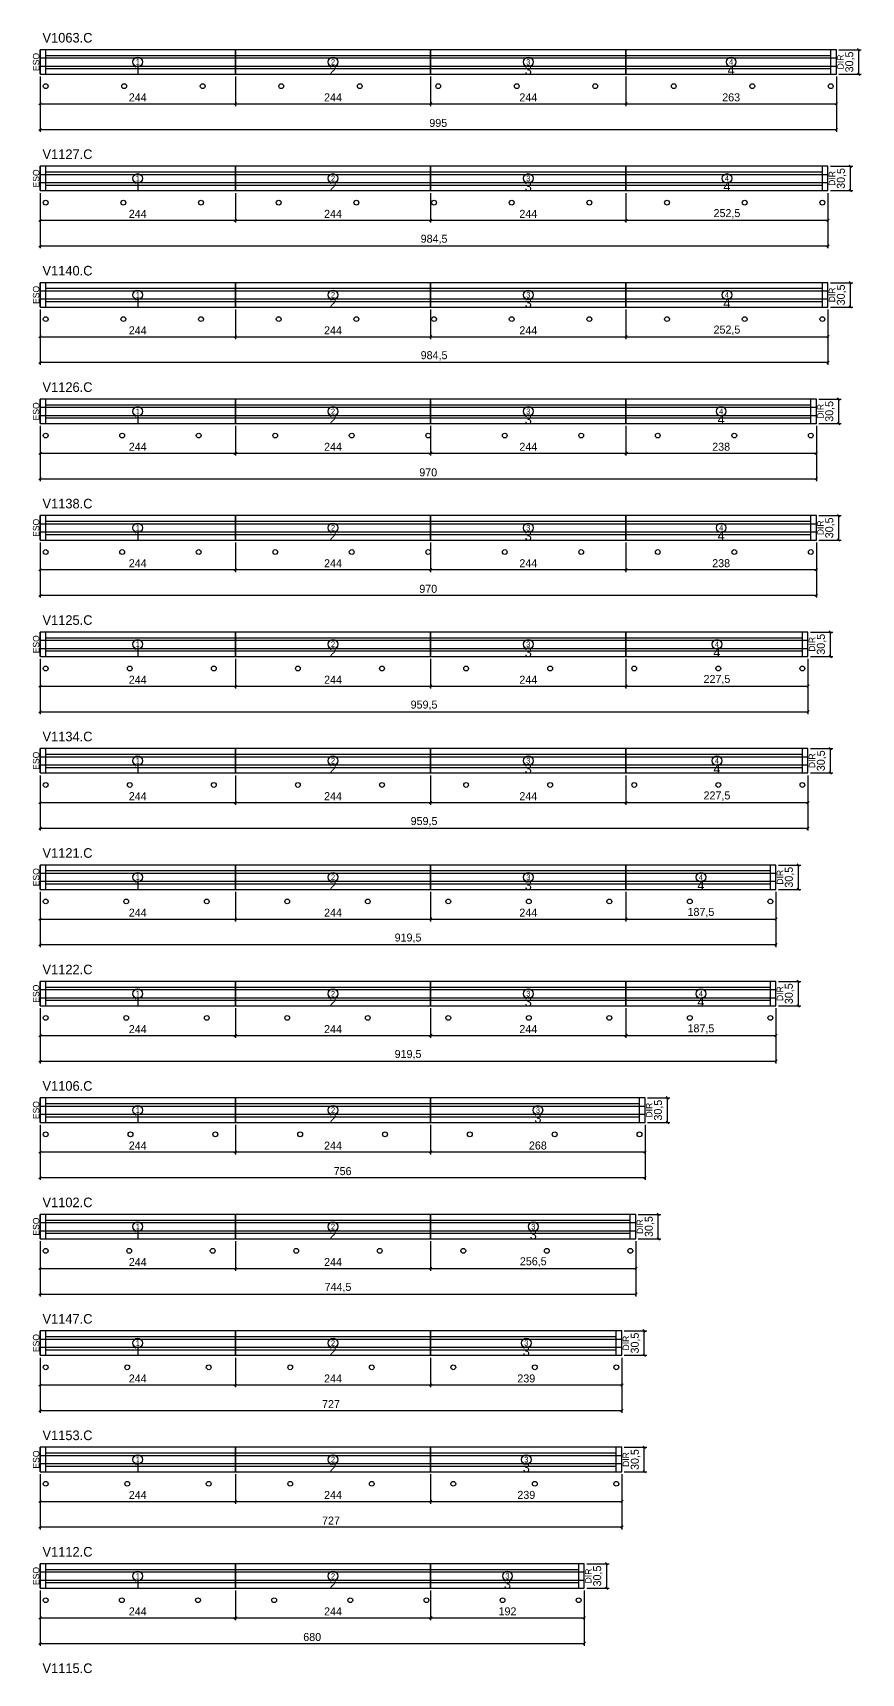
# Model space of a CAD drawing. Extents: x -10500 to 3070, y -7140 to 1250.
# Drawn here: x -9 to 1026, y -2955 to -905 of the extents above; entities that cross this region are included whole.
import ezdxf
from ezdxf.enums import TextEntityAlignment as Align

# ---------------------------------------------------------------- set-up
doc = ezdxf.new("R2010")
doc.units = 0
for name, color, linetype in [('5', 5, 'Continuous'), ('COTA', 241, 'Continuous'), ('Escoras', 224, 'Continuous'), ('NOMENCLATURA', 7, 'Continuous'), ('Painéis', 200, 'Continuous'), ('SARR_2.2x7', 40, 'Continuous'), ('SARR_EDITAR', 141, 'Continuous')]:
    doc.layers.add(name, color=color, linetype=linetype)
doc.dimstyles.new('PAINEL', dxfattribs={"dimtxt": 10, "dimasz": 3, "dimexe": 3, "dimexo": 3, "dimgap": 3, "dimtad": 1, "dimblk": 'OBLIQUE', "dimblk1": 'OBLIQUE', "dimcen": 2.5, "dimclrd": 4, "dimclre": 4, "dimclrt": 240, "dimazin": 3, "dimtfac": 1, "dimtmove": 0, "dimatfit": 3})

# ---------------------------------------------------------------- blocks, each defined once
blk = doc.blocks.new('nf1')
blk.add_circle((0, 0), 6)
blk.add_text('1', height=7).set_placement((0, 0), align=Align.MIDDLE_CENTER)
blk = doc.blocks.new('nf2')
blk.add_circle((0, 0), 6)
blk.add_text('2', height=7).set_placement((0, 0), align=Align.MIDDLE_CENTER)
blk = doc.blocks.new('nf3')
blk.add_circle((0, 0), 6)
blk.add_text('3', height=7).set_placement((0, 0), align=Align.MIDDLE_CENTER)
blk = doc.blocks.new('nf4')
blk.add_circle((0, 0), 6)
blk.add_text('4', height=7).set_placement((0, 0), align=Align.MIDDLE_CENTER)
blk = doc.blocks.new('_OBLIQUE')
at = {"color": 0, "linetype": 'BYBLOCK'}
blk.add_line((-0.5, -0.5), (0.5, 0.5), dxfattribs=at)

msp = doc.modelspace()

# ---------------------------------------------------------------- linework, layer by layer
at = {"layer": 'Escoras'}
for centre in [(7, -972), (105.1, -972), (203.2, -972), (301.3, -972), (399.4, -972), (497.5, -972), (595.6, -972), (693.7, -972), (791.8, -972), (889.9, -972), (988, -972), (7, -1117.5), (104.05, -1117.5), (201.1, -1117.5), (298.15, -1117.5), (395.2, -1117.5), (492.25, -1117.5), (589.3, -1117.5), (686.35, -1117.5), (783.4, -1117.5), (880.45, -1117.5), (977.5, -1117.5), (7, -1263), (104.05, -1263), (201.1, -1263), (298.15, -1263), (395.2, -1263), (492.25, -1263), (589.3, -1263), (686.35, -1263), (783.4, -1263), (880.45, -1263), (977.5, -1263), (7, -1408.5), (102.6, -1408.5), (198.2, -1408.5), (293.8, -1408.5), (389.4, -1408.5), (485, -1408.5), (580.6, -1408.5), (676.2, -1408.5), (771.8, -1408.5), (867.4, -1408.5), (963, -1408.5), (7, -1554), (102.6, -1554), (198.2, -1554), (293.8, -1554), (389.4, -1554), (485, -1554), (580.6, -1554), (676.2, -1554), (771.8, -1554), (867.4, -1554), (963, -1554), (7, -1699.5), (112.056, -1699.5), (217.111, -1699.5), (322.167, -1699.5), (427.222, -1699.5), (532.278, -1699.5), (637.333, -1699.5), (742.389, -1699.5), (847.444, -1699.5), (952.5, -1699.5), (7, -1845), (112.056, -1845), (217.111, -1845), (322.167, -1845), (427.222, -1845), (532.278, -1845), (637.333, -1845), (742.389, -1845), (847.444, -1845), (952.5, -1845), (7, -1990.5), (107.611, -1990.5), (208.222, -1990.5), (308.833, -1990.5), (409.444, -1990.5), (510.056, -1990.5), (610.667, -1990.5), (711.278, -1990.5), (811.889, -1990.5), (912.5, -1990.5), (7, -2136), (107.611, -2136), (208.222, -2136), (308.833, -2136), (409.444, -2136), (510.056, -2136), (610.667, -2136), (711.278, -2136), (811.889, -2136), (912.5, -2136), (7, -2281.5), (113, -2281.5), (219, -2281.5), (325, -2281.5), (431, -2281.5), (537, -2281.5), (643, -2281.5), (749, -2281.5), (7, -2427), (111.357, -2427), (215.714, -2427), (320.071, -2427), (424.429, -2427), (528.786, -2427), (633.143, -2427), (737.5, -2427), (7, -2572.5), (108.857, -2572.5), (210.714, -2572.5), (312.571, -2572.5), (414.429, -2572.5), (516.286, -2572.5), (618.143, -2572.5), (720, -2572.5), (7, -2718), (108.857, -2718), (210.714, -2718), (312.571, -2718), (414.429, -2718), (516.286, -2718), (618.143, -2718), (720, -2718), (7, -2863.5), (102.143, -2863.5), (197.286, -2863.5), (292.429, -2863.5), (387.571, -2863.5), (482.714, -2863.5), (577.857, -2863.5), (673, -2863.5)]:
    msp.add_circle(centre, 3, dxfattribs=at)
at = {"layer": 'Painéis'}
for p, q in [((0, -936.667), (244, -936.667)), ((244, -957), (244, -926.5)), ((244, -936.667), (488, -936.667)), ((488, -957), (488, -926.5)), ((488, -936.667), (732, -936.667)), ((732, -957), (732, -926.5)), ((732, -936.667), (995, -936.667)), ((0, -946.833), (244, -946.833)), ((244, -946.833), (488, -946.833)), ((488, -946.833), (732, -946.833)), ((732, -946.833), (995, -946.833)), ((0, -1082.167), (244, -1082.167)), ((244, -1102.5), (244, -1072)), ((244, -1082.167), (488, -1082.167)), ((488, -1102.5), (488, -1072)), ((488, -1082.167), (732, -1082.167)), ((732, -1102.5), (732, -1072)), ((732, -1082.167), (984.5, -1082.167)), ((0, -1092.333), (244, -1092.333)), ((244, -1092.333), (488, -1092.333)), ((488, -1092.333), (732, -1092.333)), ((732, -1092.333), (984.5, -1092.333)), ((0, -1227.667), (244, -1227.667)), ((244, -1248), (244, -1217.5)), ((244, -1227.667), (488, -1227.667)), ((488, -1248), (488, -1217.5)), ((488, -1227.667), (732, -1227.667)), ((732, -1248), (732, -1217.5)), ((732, -1227.667), (984.5, -1227.667)), ((0, -1237.833), (244, -1237.833)), ((244, -1237.833), (488, -1237.833)), ((488, -1237.833), (732, -1237.833)), ((732, -1237.833), (984.5, -1237.833)), ((244, -1393.5), (244, -1363)), ((488, -1393.5), (488, -1363)), ((732, -1393.5), (732, -1363)), ((0, -1373.167), (244, -1373.167)), ((0, -1383.333), (244, -1383.333)), ((244, -1373.167), (488, -1373.167)), ((244, -1383.333), (488, -1383.333)), ((488, -1373.167), (732, -1373.167)), ((488, -1383.333), (732, -1383.333)), ((732, -1373.167), (970, -1373.167)), ((732, -1383.333), (970, -1383.333)), ((244, -1539), (244, -1508.5)), ((488, -1539), (488, -1508.5)), ((732, -1539), (732, -1508.5)), ((0, -1518.667), (244, -1518.667)), ((0, -1528.833), (244, -1528.833)), ((244, -1518.667), (488, -1518.667)), ((244, -1528.833), (488, -1528.833)), ((488, -1518.667), (732, -1518.667)), ((488, -1528.833), (732, -1528.833)), ((732, -1518.667), (970, -1518.667)), ((732, -1528.833), (970, -1528.833)), ((244, -1684.5), (244, -1654)), ((488, -1684.5), (488, -1654)), ((732, -1684.5), (732, -1654)), ((0, -1664.167), (244, -1664.167)), ((0, -1674.333), (244, -1674.333)), ((244, -1664.167), (488, -1664.167)), ((244, -1674.333), (488, -1674.333)), ((488, -1664.167), (732, -1664.167)), ((488, -1674.333), (732, -1674.333)), ((732, -1664.167), (959.5, -1664.167)), ((732, -1674.333), (959.5, -1674.333)), ((244, -1830), (244, -1799.5)), ((488, -1830), (488, -1799.5)), ((732, -1830), (732, -1799.5)), ((0, -1809.667), (244, -1809.667)), ((0, -1819.833), (244, -1819.833)), ((244, -1809.667), (488, -1809.667)), ((244, -1819.833), (488, -1819.833)), ((488, -1809.667), (732, -1809.667)), ((488, -1819.833), (732, -1819.833)), ((732, -1809.667), (959.5, -1809.667)), ((732, -1819.833), (959.5, -1819.833)), ((244, -1975.5), (244, -1945)), ((488, -1975.5), (488, -1945)), ((732, -1975.5), (732, -1945)), ((0, -1955.167), (244, -1955.167)), ((0, -1965.333), (244, -1965.333)), ((244, -1955.167), (488, -1955.167)), ((244, -1965.333), (488, -1965.333)), ((488, -1955.167), (732, -1955.167)), ((488, -1965.333), (732, -1965.333)), ((732, -1955.167), (919.5, -1955.167)), ((732, -1965.333), (919.5, -1965.333)), ((0, -2100.667), (244, -2100.667)), ((244, -2121), (244, -2090.5)), ((244, -2100.667), (488, -2100.667)), ((488, -2121), (488, -2090.5)), ((488, -2100.667), (732, -2100.667)), ((732, -2121), (732, -2090.5)), ((732, -2100.667), (919.5, -2100.667)), ((0, -2110.833), (244, -2110.833)), ((244, -2110.833), (488, -2110.833)), ((488, -2110.833), (732, -2110.833)), ((732, -2110.833), (919.5, -2110.833)), ((0, -2246.167), (244, -2246.167)), ((244, -2266.5), (244, -2236)), ((244, -2246.167), (488, -2246.167)), ((488, -2266.5), (488, -2236)), ((488, -2246.167), (756, -2246.167)), ((0, -2256.333), (244, -2256.333)), ((244, -2256.333), (488, -2256.333)), ((488, -2256.333), (756, -2256.333)), ((0, -2391.667), (244, -2391.667)), ((244, -2412), (244, -2381.5)), ((244, -2391.667), (488, -2391.667)), ((488, -2412), (488, -2381.5)), ((488, -2391.667), (744.5, -2391.667)), ((0, -2401.833), (244, -2401.833)), ((244, -2401.833), (488, -2401.833)), ((488, -2401.833), (744.5, -2401.833)), ((0, -2537.167), (244, -2537.167)), ((244, -2557.5), (244, -2527)), ((244, -2537.167), (488, -2537.167)), ((488, -2557.5), (488, -2527)), ((488, -2537.167), (727, -2537.167)), ((0, -2547.333), (244, -2547.333)), ((244, -2547.333), (488, -2547.333)), ((488, -2547.333), (727, -2547.333)), ((0, -2682.667), (244, -2682.667)), ((244, -2703), (244, -2672.5)), ((244, -2682.667), (488, -2682.667)), ((488, -2703), (488, -2672.5)), ((488, -2682.667), (727, -2682.667)), ((0, -2692.833), (244, -2692.833)), ((244, -2692.833), (488, -2692.833)), ((488, -2692.833), (727, -2692.833)), ((244, -2848.5), (244, -2818)), ((488, -2848.5), (488, -2818)), ((0, -2828.167), (244, -2828.167)), ((0, -2838.333), (244, -2838.333)), ((244, -2828.167), (488, -2828.167)), ((244, -2838.333), (488, -2838.333)), ((488, -2828.167), (680, -2828.167)), ((488, -2838.333), (680, -2838.333))]:
    msp.add_line(p, q, dxfattribs=at)
for points in [[(0, -957), (244, -957), (244, -926.5), (0, -926.5)], [(244, -957), (488, -957), (488, -926.5), (244, -926.5)], [(488, -957), (732, -957), (732, -926.5), (488, -926.5)], [(732, -957), (995, -957), (995, -926.5), (732, -926.5)], [(0, -1102.5), (244, -1102.5), (244, -1072), (0, -1072)], [(244, -1102.5), (488, -1102.5), (488, -1072), (244, -1072)], [(488, -1102.5), (732, -1102.5), (732, -1072), (488, -1072)], [(732, -1102.5), (984.5, -1102.5), (984.5, -1072), (732, -1072)], [(0, -1248), (244, -1248), (244, -1217.5), (0, -1217.5)], [(244, -1248), (488, -1248), (488, -1217.5), (244, -1217.5)], [(488, -1248), (732, -1248), (732, -1217.5), (488, -1217.5)], [(732, -1248), (984.5, -1248), (984.5, -1217.5), (732, -1217.5)], [(0, -1393.5), (244, -1393.5), (244, -1363), (0, -1363)], [(244, -1393.5), (488, -1393.5), (488, -1363), (244, -1363)], [(488, -1393.5), (732, -1393.5), (732, -1363), (488, -1363)], [(732, -1393.5), (970, -1393.5), (970, -1363), (732, -1363)], [(0, -1539), (244, -1539), (244, -1508.5), (0, -1508.5)], [(244, -1539), (488, -1539), (488, -1508.5), (244, -1508.5)], [(488, -1539), (732, -1539), (732, -1508.5), (488, -1508.5)], [(732, -1539), (970, -1539), (970, -1508.5), (732, -1508.5)], [(0, -1684.5), (244, -1684.5), (244, -1654), (0, -1654)], [(244, -1684.5), (488, -1684.5), (488, -1654), (244, -1654)], [(488, -1684.5), (732, -1684.5), (732, -1654), (488, -1654)], [(732, -1684.5), (959.5, -1684.5), (959.5, -1654), (732, -1654)], [(0, -1830), (244, -1830), (244, -1799.5), (0, -1799.5)], [(244, -1830), (488, -1830), (488, -1799.5), (244, -1799.5)], [(488, -1830), (732, -1830), (732, -1799.5), (488, -1799.5)], [(732, -1830), (959.5, -1830), (959.5, -1799.5), (732, -1799.5)], [(0, -1975.5), (244, -1975.5), (244, -1945), (0, -1945)], [(244, -1975.5), (488, -1975.5), (488, -1945), (244, -1945)], [(488, -1975.5), (732, -1975.5), (732, -1945), (488, -1945)], [(732, -1975.5), (919.5, -1975.5), (919.5, -1945), (732, -1945)], [(0, -2121), (244, -2121), (244, -2090.5), (0, -2090.5)], [(244, -2121), (488, -2121), (488, -2090.5), (244, -2090.5)], [(488, -2121), (732, -2121), (732, -2090.5), (488, -2090.5)], [(732, -2121), (919.5, -2121), (919.5, -2090.5), (732, -2090.5)], [(0, -2266.5), (244, -2266.5), (244, -2236), (0, -2236)], [(244, -2266.5), (488, -2266.5), (488, -2236), (244, -2236)], [(488, -2266.5), (756, -2266.5), (756, -2236), (488, -2236)], [(0, -2412), (244, -2412), (244, -2381.5), (0, -2381.5)], [(244, -2412), (488, -2412), (488, -2381.5), (244, -2381.5)], [(488, -2412), (744.5, -2412), (744.5, -2381.5), (488, -2381.5)], [(0, -2557.5), (244, -2557.5), (244, -2527), (0, -2527)], [(244, -2557.5), (488, -2557.5), (488, -2527), (244, -2527)], [(488, -2557.5), (727, -2557.5), (727, -2527), (488, -2527)], [(0, -2703), (244, -2703), (244, -2672.5), (0, -2672.5)], [(244, -2703), (488, -2703), (488, -2672.5), (244, -2672.5)], [(488, -2703), (727, -2703), (727, -2672.5), (488, -2672.5)], [(0, -2848.5), (244, -2848.5), (244, -2818), (0, -2818)], [(244, -2848.5), (488, -2848.5), (488, -2818), (244, -2818)], [(488, -2848.5), (680, -2848.5), (680, -2818), (488, -2818)]]:
    msp.add_lwpolyline(points, close=True, dxfattribs=at)
at = {"layer": 'SARR_2.2x7'}
for p, q in [((7, -957), (7, -926.5)), ((7, -933.5), (244, -933.5)), ((244, -933.5), (488, -933.5)), ((488, -933.5), (732, -933.5)), ((732, -933.5), (988, -933.5)), ((988, -957), (988, -926.5)), ((7, -950), (244, -950)), ((244, -950), (488, -950)), ((488, -950), (732, -950)), ((732, -950), (988, -950)), ((7, -1102.5), (7, -1072)), ((7, -1079), (244, -1079)), ((244, -1079), (488, -1079)), ((488, -1079), (732, -1079)), ((732, -1079), (977.5, -1079)), ((977.5, -1102.5), (977.5, -1072)), ((7, -1095.5), (244, -1095.5)), ((244, -1095.5), (488, -1095.5)), ((488, -1095.5), (732, -1095.5)), ((732, -1095.5), (977.5, -1095.5)), ((7, -1248), (7, -1217.5)), ((7, -1224.5), (244, -1224.5)), ((244, -1224.5), (488, -1224.5)), ((488, -1224.5), (732, -1224.5)), ((732, -1224.5), (977.5, -1224.5)), ((977.5, -1248), (977.5, -1217.5)), ((7, -1241), (244, -1241)), ((244, -1241), (488, -1241)), ((488, -1241), (732, -1241)), ((732, -1241), (977.5, -1241)), ((7, -1393.5), (7, -1363)), ((7, -1370), (244, -1370)), ((244, -1370), (488, -1370)), ((488, -1370), (732, -1370)), ((732, -1370), (963, -1370)), ((963, -1393.5), (963, -1363)), ((7, -1386.5), (244, -1386.5)), ((244, -1386.5), (488, -1386.5)), ((488, -1386.5), (732, -1386.5)), ((732, -1386.5), (963, -1386.5)), ((7, -1539), (7, -1508.5)), ((7, -1515.5), (244, -1515.5)), ((244, -1515.5), (488, -1515.5)), ((488, -1515.5), (732, -1515.5)), ((732, -1515.5), (963, -1515.5)), ((963, -1539), (963, -1508.5)), ((7, -1532), (244, -1532)), ((244, -1532), (488, -1532)), ((488, -1532), (732, -1532)), ((732, -1532), (963, -1532)), ((7, -1684.5), (7, -1654)), ((952.5, -1684.5), (952.5, -1654)), ((7, -1661), (244, -1661)), ((7, -1677.5), (244, -1677.5)), ((244, -1661), (488, -1661)), ((244, -1677.5), (488, -1677.5)), ((488, -1661), (732, -1661)), ((488, -1677.5), (732, -1677.5)), ((732, -1661), (952.5, -1661)), ((732, -1677.5), (952.5, -1677.5)), ((7, -1830), (7, -1799.5)), ((952.5, -1830), (952.5, -1799.5)), ((7, -1806.5), (244, -1806.5)), ((7, -1823), (244, -1823)), ((244, -1806.5), (488, -1806.5)), ((244, -1823), (488, -1823)), ((488, -1806.5), (732, -1806.5)), ((488, -1823), (732, -1823)), ((732, -1806.5), (952.5, -1806.5)), ((732, -1823), (952.5, -1823)), ((7, -1975.5), (7, -1945)), ((912.5, -1975.5), (912.5, -1945)), ((7, -1952), (244, -1952)), ((244, -1952), (488, -1952)), ((488, -1952), (732, -1952)), ((732, -1952), (912.5, -1952)), ((7, -1968.5), (244, -1968.5)), ((244, -1968.5), (488, -1968.5)), ((488, -1968.5), (732, -1968.5)), ((732, -1968.5), (912.5, -1968.5)), ((7, -2121), (7, -2090.5)), ((7, -2097.5), (244, -2097.5)), ((244, -2097.5), (488, -2097.5)), ((488, -2097.5), (732, -2097.5)), ((732, -2097.5), (912.5, -2097.5)), ((912.5, -2121), (912.5, -2090.5)), ((7, -2114), (244, -2114)), ((244, -2114), (488, -2114)), ((488, -2114), (732, -2114)), ((732, -2114), (912.5, -2114)), ((7, -2266.5), (7, -2236)), ((7, -2243), (244, -2243)), ((244, -2243), (488, -2243)), ((488, -2243), (749, -2243)), ((749, -2266.5), (749, -2236)), ((7, -2259.5), (244, -2259.5)), ((244, -2259.5), (488, -2259.5)), ((488, -2259.5), (749, -2259.5)), ((7, -2412), (7, -2381.5)), ((7, -2388.5), (244, -2388.5)), ((244, -2388.5), (488, -2388.5)), ((488, -2388.5), (737.5, -2388.5)), ((737.5, -2412), (737.5, -2381.5)), ((7, -2405), (244, -2405)), ((244, -2405), (488, -2405)), ((488, -2405), (737.5, -2405)), ((7, -2557.5), (7, -2527)), ((7, -2534), (244, -2534)), ((244, -2534), (488, -2534)), ((488, -2534), (720, -2534)), ((720, -2557.5), (720, -2527)), ((7, -2550.5), (244, -2550.5)), ((244, -2550.5), (488, -2550.5)), ((488, -2550.5), (720, -2550.5)), ((7, -2703), (7, -2672.5)), ((7, -2679.5), (244, -2679.5)), ((244, -2679.5), (488, -2679.5)), ((488, -2679.5), (720, -2679.5)), ((720, -2703), (720, -2672.5)), ((7, -2696), (244, -2696)), ((244, -2696), (488, -2696)), ((488, -2696), (720, -2696)), ((7, -2848.5), (7, -2818)), ((7, -2825), (244, -2825)), ((244, -2825), (488, -2825)), ((488, -2825), (673, -2825)), ((673, -2848.5), (673, -2818)), ((7, -2841.5), (244, -2841.5)), ((244, -2841.5), (488, -2841.5)), ((488, -2841.5), (673, -2841.5))]:
    msp.add_line(p, q, dxfattribs=at)
at = {"layer": 'SARR_EDITAR'}
for p, q in [((0, -957), (0, -926.5)), ((995, -957), (995, -926.5)), ((0, -1102.5), (0, -1072)), ((984.5, -1102.5), (984.5, -1072)), ((0, -1248), (0, -1217.5)), ((984.5, -1248), (984.5, -1217.5)), ((0, -1393.5), (0, -1363)), ((970, -1393.5), (970, -1363)), ((0, -1539), (0, -1508.5)), ((970, -1539), (970, -1508.5)), ((0, -1684.5), (0, -1654)), ((959.5, -1684.5), (959.5, -1654)), ((0, -1830), (0, -1799.5)), ((959.5, -1830), (959.5, -1799.5)), ((0, -1975.5), (0, -1945)), ((919.5, -1975.5), (919.5, -1945)), ((0, -2121), (0, -2090.5)), ((919.5, -2121), (919.5, -2090.5)), ((0, -2266.5), (0, -2236)), ((756, -2266.5), (756, -2236)), ((0, -2412), (0, -2381.5)), ((744.5, -2412), (744.5, -2381.5)), ((0, -2557.5), (0, -2527)), ((727, -2557.5), (727, -2527)), ((0, -2703), (0, -2672.5)), ((727, -2703), (727, -2672.5)), ((0, -2848.5), (0, -2818)), ((680, -2848.5), (680, -2818))]:
    msp.add_line(p, q, dxfattribs=at)

# ---------------------------------------------------------------- block references
at = {"layer": 'COTA'}
for name, p in [('nf1', (122, -941.75)), ('nf2', (366, -941.75)), ('nf3', (610, -941.75)), ('nf4', (863.5, -941.75)), ('nf1', (122, -1087.25)), ('nf2', (366, -1087.25)), ('nf3', (610, -1087.25)), ('nf4', (858.25, -1087.25)), ('nf1', (122, -1232.75)), ('nf2', (366, -1232.75)), ('nf3', (610, -1232.75)), ('nf4', (858.25, -1232.75)), ('nf1', (122, -1378.25)), ('nf2', (366, -1378.25)), ('nf3', (610, -1378.25)), ('nf4', (851, -1378.25)), ('nf1', (122, -1523.75)), ('nf2', (366, -1523.75)), ('nf3', (610, -1523.75)), ('nf4', (851, -1523.75)), ('nf1', (122, -1669.25)), ('nf2', (366, -1669.25)), ('nf3', (610, -1669.25)), ('nf4', (845.75, -1669.25)), ('nf1', (122, -1814.75)), ('nf2', (366, -1814.75)), ('nf3', (610, -1814.75)), ('nf4', (845.75, -1814.75)), ('nf1', (122, -1960.25)), ('nf2', (366, -1960.25)), ('nf3', (610, -1960.25)), ('nf4', (825.75, -1960.25)), ('nf1', (122, -2105.75)), ('nf2', (366, -2105.75)), ('nf3', (610, -2105.75)), ('nf4', (825.75, -2105.75)), ('nf1', (122, -2251.25)), ('nf2', (366, -2251.25)), ('nf3', (622, -2251.25)), ('nf1', (122, -2396.75)), ('nf2', (366, -2396.75)), ('nf3', (616.25, -2396.75)), ('nf1', (122, -2542.25)), ('nf2', (366, -2542.25)), ('nf3', (607.5, -2542.25)), ('nf1', (122, -2687.75)), ('nf2', (366, -2687.75)), ('nf3', (607.5, -2687.75)), ('nf1', (122, -2833.25)), ('nf2', (366, -2833.25)), ('nf3', (584, -2833.25))]:
    msp.add_blockref(name, p, dxfattribs=at)

# ---------------------------------------------------------------- texts
at = {"layer": '5'}
for s, p in [('ESQ', (-5, -941.75)), ('DIR', (1000, -941.75)), ('ESQ', (-5, -1087.25)), ('DIR', (989.5, -1087.25)), ('ESQ', (-5, -1232.75)), ('DIR', (989.5, -1232.75)), ('ESQ', (-5, -1378.25)), ('DIR', (975, -1378.25)), ('ESQ', (-5, -1523.75)), ('DIR', (975, -1523.75)), ('ESQ', (-5, -1669.25)), ('DIR', (964.5, -1669.25)), ('ESQ', (-5, -1814.75)), ('DIR', (964.5, -1814.75)), ('ESQ', (-5, -1960.25)), ('DIR', (924.5, -1960.25)), ('ESQ', (-5, -2105.75)), ('DIR', (924.5, -2105.75)), ('ESQ', (-5, -2251.25)), ('DIR', (761, -2251.25)), ('ESQ', (-5, -2396.75)), ('DIR', (749.5, -2396.75)), ('ESQ', (-5, -2542.25)), ('DIR', (732, -2542.25)), ('ESQ', (-5, -2687.75)), ('DIR', (732, -2687.75)), ('ESQ', (-5, -2833.25)), ('DIR', (685, -2833.25))]:
    msp.add_text(s, height=8, rotation=90, dxfattribs=at).set_placement(p, align=Align.MIDDLE_CENTER)
for s, p in [('1', (122, -951.75)), ('2', (366, -951.75)), ('3', (610, -951.75)), ('4', (863.5, -951.75)), ('1', (122, -1097.25)), ('2', (366, -1097.25)), ('3', (610, -1097.25)), ('4', (858.25, -1097.25)), ('1', (122, -1242.75)), ('2', (366, -1242.75)), ('3', (610, -1242.75)), ('4', (858.25, -1242.75)), ('1', (122, -1388.25)), ('2', (366, -1388.25)), ('3', (610, -1388.25)), ('4', (851, -1388.25)), ('1', (122, -1533.75)), ('2', (366, -1533.75)), ('3', (610, -1533.75)), ('4', (851, -1533.75)), ('1', (122, -1679.25)), ('2', (366, -1679.25)), ('3', (610, -1679.25)), ('4', (845.75, -1679.25)), ('1', (122, -1824.75)), ('2', (366, -1824.75)), ('3', (610, -1824.75)), ('4', (845.75, -1824.75)), ('1', (122, -1970.25)), ('2', (366, -1970.25)), ('3', (610, -1970.25)), ('4', (825.75, -1970.25)), ('1', (122, -2115.75)), ('2', (366, -2115.75)), ('3', (610, -2115.75)), ('4', (825.75, -2115.75)), ('1', (122, -2261.25)), ('2', (366, -2261.25)), ('3', (622, -2261.25)), ('1', (122, -2406.75)), ('2', (366, -2406.75)), ('3', (616.25, -2406.75)), ('1', (122, -2552.25)), ('2', (366, -2552.25)), ('3', (607.5, -2552.25)), ('1', (122, -2697.75)), ('2', (366, -2697.75)), ('3', (607.5, -2697.75)), ('1', (122, -2843.25)), ('2', (366, -2843.25)), ('3', (584, -2843.25))]:
    msp.add_text(s, height=12, dxfattribs=at).set_placement(p, align=Align.MIDDLE_CENTER)
at = {"layer": 'NOMENCLATURA'}
for s, p in [('V1063.C', (3, -917.5)), ('V1127.C', (3, -1063)), ('V1140.C', (3, -1208.5)), ('V1126.C', (3, -1354)), ('V1138.C', (3, -1499.5)), ('V1125.C', (3, -1645)), ('V1134.C', (3, -1790.5)), ('V1121.C', (3, -1936)), ('V1122.C', (3, -2081.5)), ('V1106.C', (3, -2227)), ('V1102.C', (3, -2372.5)), ('V1147.C', (3, -2518)), ('V1153.C', (3, -2663.5)), ('V1112.C', (3, -2809)), ('V1115.C', (3, -2954.5))]:
    msp.add_text(s, height=12, dxfattribs=at).set_placement(p)

# ---------------------------------------------------------------- dimensions: what is measured, and where the dimension line sits
at = {"layer": 'COTA'}
for base, p1, p2 in [((1023, -957), (995, -957), (995, -926.5)), ((1012.5, -1102.5), (984.5, -1102.5), (984.5, -1072)), ((1012.5, -1248), (984.5, -1248), (984.5, -1217.5)), ((998, -1393.5), (970, -1393.5), (970, -1363)), ((998, -1539), (970, -1539), (970, -1508.5)), ((987.5, -1684.5), (959.5, -1684.5), (959.5, -1654)), ((987.5, -1830), (959.5, -1830), (959.5, -1799.5)), ((947.5, -1975.5), (919.5, -1975.5), (919.5, -1945)), ((947.5, -2121), (919.5, -2121), (919.5, -2090.5)), ((784, -2266.5), (756, -2266.5), (756, -2236)), ((772.5, -2412), (744.5, -2412), (744.5, -2381.5)), ((755, -2557.5), (727, -2557.5), (727, -2527)), ((755, -2703), (727, -2703), (727, -2672.5)), ((708, -2848.5), (680, -2848.5), (680, -2818))]:
    msp.add_linear_dim(base=base, p1=p1, p2=p2, angle=90, dimstyle='PAINEL', dxfattribs=at).render()
for base, p1, p2 in [((0, -994), (0, -957), (244, -957)), ((0, -1026), (0, -957), (995, -957)), ((244, -994), (244, -957), (488, -957)), ((488, -994), (488, -957), (732, -957)), ((732, -994), (732, -957), (995, -957)), ((0, -1139.5), (0, -1102.5), (244, -1102.5)), ((0, -1171.5), (0, -1102.5), (984.5, -1102.5)), ((244, -1139.5), (244, -1102.5), (488, -1102.5)), ((488, -1139.5), (488, -1102.5), (732, -1102.5)), ((732, -1139.5), (732, -1102.5), (984.5, -1102.5)), ((0, -1285), (0, -1248), (244, -1248)), ((0, -1317), (0, -1248), (984.5, -1248)), ((244, -1285), (244, -1248), (488, -1248)), ((488, -1285), (488, -1248), (732, -1248)), ((732, -1285), (732, -1248), (984.5, -1248)), ((0, -1430.5), (0, -1393.5), (244, -1393.5)), ((0, -1462.5), (0, -1393.5), (970, -1393.5)), ((244, -1430.5), (244, -1393.5), (488, -1393.5)), ((488, -1430.5), (488, -1393.5), (732, -1393.5)), ((732, -1430.5), (732, -1393.5), (970, -1393.5)), ((0, -1576), (0, -1539), (244, -1539)), ((0, -1608), (0, -1539), (970, -1539)), ((244, -1576), (244, -1539), (488, -1539)), ((488, -1576), (488, -1539), (732, -1539)), ((732, -1576), (732, -1539), (970, -1539)), ((0, -1721.5), (0, -1684.5), (244, -1684.5)), ((0, -1753.5), (0, -1684.5), (959.5, -1684.5)), ((244, -1721.5), (244, -1684.5), (488, -1684.5)), ((488, -1721.5), (488, -1684.5), (732, -1684.5)), ((732, -1721.5), (732, -1684.5), (959.5, -1684.5)), ((0, -1867), (0, -1830), (244, -1830)), ((0, -1899), (0, -1830), (959.5, -1830)), ((244, -1867), (244, -1830), (488, -1830)), ((488, -1867), (488, -1830), (732, -1830)), ((732, -1867), (732, -1830), (959.5, -1830)), ((0, -2012.5), (0, -1975.5), (244, -1975.5)), ((0, -2044.5), (0, -1975.5), (919.5, -1975.5)), ((244, -2012.5), (244, -1975.5), (488, -1975.5)), ((488, -2012.5), (488, -1975.5), (732, -1975.5)), ((732, -2012.5), (732, -1975.5), (919.5, -1975.5)), ((0, -2158), (0, -2121), (244, -2121)), ((0, -2190), (0, -2121), (919.5, -2121)), ((244, -2158), (244, -2121), (488, -2121)), ((488, -2158), (488, -2121), (732, -2121)), ((732, -2158), (732, -2121), (919.5, -2121)), ((0, -2303.5), (0, -2266.5), (244, -2266.5)), ((0, -2335.5), (0, -2266.5), (756, -2266.5)), ((244, -2303.5), (244, -2266.5), (488, -2266.5)), ((488, -2303.5), (488, -2266.5), (756, -2266.5)), ((0, -2449), (0, -2412), (244, -2412)), ((0, -2481), (0, -2412), (744.5, -2412)), ((244, -2449), (244, -2412), (488, -2412)), ((488, -2449), (488, -2412), (744.5, -2412)), ((0, -2594.5), (0, -2557.5), (244, -2557.5)), ((0, -2626.5), (0, -2557.5), (727, -2557.5)), ((244, -2594.5), (244, -2557.5), (488, -2557.5)), ((488, -2594.5), (488, -2557.5), (727, -2557.5)), ((0, -2740), (0, -2703), (244, -2703)), ((0, -2772), (0, -2703), (727, -2703)), ((244, -2740), (244, -2703), (488, -2703)), ((488, -2740), (488, -2703), (727, -2703)), ((0, -2885.5), (0, -2848.5), (244, -2848.5)), ((0, -2917.5), (0, -2848.5), (680, -2848.5)), ((244, -2885.5), (244, -2848.5), (488, -2848.5)), ((488, -2885.5), (488, -2848.5), (680, -2848.5))]:
    msp.add_linear_dim(base=base, p1=p1, p2=p2, dimstyle='PAINEL', dxfattribs=at).render()

doc.saveas('drawing.dxf')
